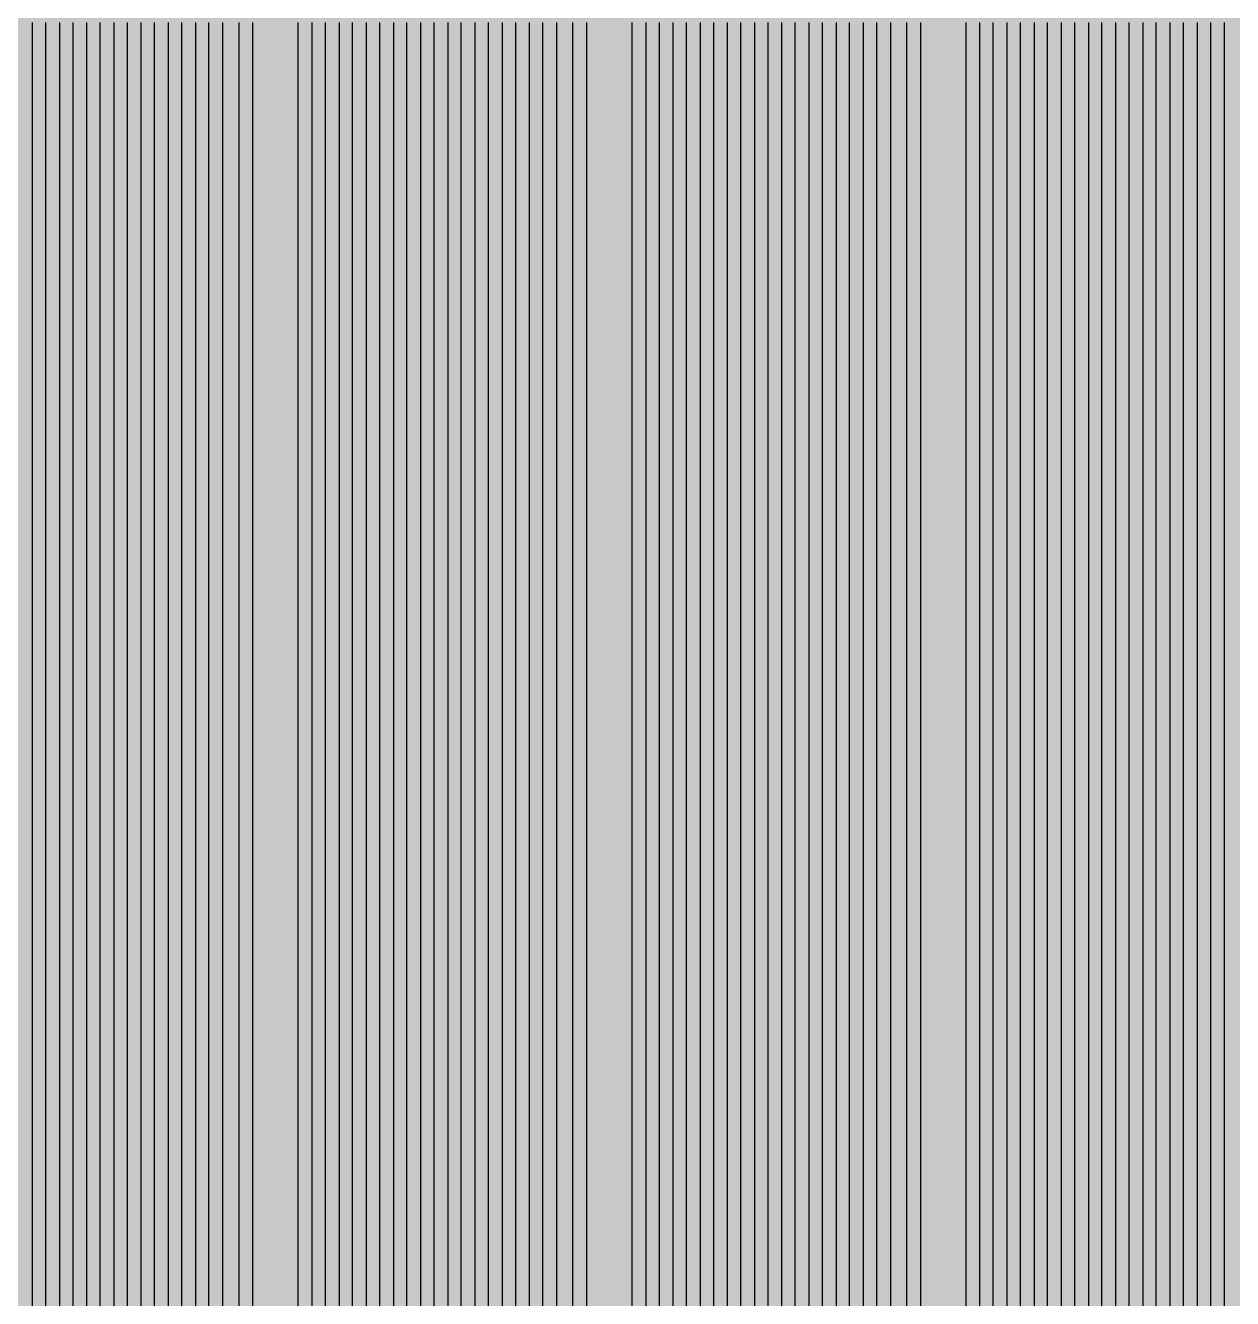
# Model space of a CAD drawing. Header units: metres. Extents: x -7240 to 10960, y -29667 to 1823.
# Drawn here: x 251.5 to 562.4, y -15561.6 to -15233.6 of the extents above; entities that cross this region are included whole.
import ezdxf

# ---------------------------------------------------------------- set-up
doc = ezdxf.new("R2010")
doc.units = ezdxf.units.M
doc.layers.add('Metal1', color=4, linetype='CONTINUOUS')
doc.layers.add('Polyimide', color=7, linetype='CONTINUOUS')

msp = doc.modelspace()

# ---------------------------------------------------------------- hatches: boundary and pattern name
at = {"layer": 'Polyimide'}
msp.add_hatch(color=7, dxfattribs=at).paths.add_polyline_path([(4088.45, -11806.89), (4098.72, -11851.21), (4115.58, -11893.47), (4138.63, -11932.7), (4167.35, -11967.99), (4201.08, -11998.53), (4239.03, -12023.62), (4280.35, -12042.68), (4349.18, -12073.73), (4413.2, -12113.76), (4471.26, -12162.04), (4522.3, -12217.69), (4565.39, -12279.7), (4599.74, -12346.94), (4624.73, -12418.19), (4639.91, -12492.16), (4645, -12567.5), (4639.91, -12642.84), (4624.73, -12716.8), (4599.74, -12788.06), (4565.39, -12855.3), (4522.3, -12917.31), (4471.26, -12972.96), (4413.2, -13021.24), (4349.18, -13061.27), (4280.35, -13092.32), (4239.03, -13111.38), (4201.08, -13136.47), (4167.35, -13167.01), (4138.63, -13202.3), (4115.58, -13241.52), (4098.72, -13283.78), (4088.45, -13328.11), (4085, -13373.48), (4085, -13567.5), (4099.45, -13861.55), (4142.64, -14152.77), (4214.18, -14438.35), (4313.36, -14715.55), (4439.24, -14981.69), (4590.59, -15234.21), (4765.97, -15470.68), (4963.68, -15688.82), (5181.82, -15886.53), (5418.29, -16061.91), (5670.81, -16213.26), (5936.95, -16339.14), (6214.15, -16438.32), (6499.73, -16509.85), (6790.95, -16553.05), (7085, -16567.5), (9960.38, -16567.5), (10038.79, -16571.35), (10116.45, -16582.87), (10192.6, -16601.95), (10266.52, -16628.4), (10337.49, -16661.96), (10404.83, -16702.32), (10467.89, -16749.09), (10526.06, -16801.81), (10578.78, -16859.98), (10625.55, -16923.04), (10665.91, -16990.38), (10699.48, -17061.35), (10725.93, -17135.27), (10745, -17211.43), (10756.52, -17289.08), (10760.38, -17367.5), (10760.38, -21957.3), (10721.61, -22012.91), (10685.97, -22070.59), (10653.58, -22130.14), (10624.53, -22191.39), (10598.92, -22254.16), (10576.82, -22318.25), (10558.3, -22383.46), (10543.41, -22449.6), (10532.21, -22516.46), (10524.72, -22583.84), (10520.97, -22651.53), (10520.97, -22719.32), (10524.72, -22787.01), (10532.21, -22854.38), (10543.41, -22921.24), (10558.3, -22987.38), (10576.82, -23052.6), (10598.92, -23116.68), (10624.53, -23179.45), (10653.58, -23240.71), (10685.97, -23300.26), (10721.61, -23357.93), (10760.38, -23413.54), (10760.38, -28667.5), (10756.52, -28745.91), (10745, -28823.57), (10725.93, -28899.73), (10699.48, -28973.65), (10665.91, -29044.62), (10625.55, -29111.96), (10578.78, -29175.01), (10526.06, -29233.19), (10467.89, -29285.91), (10404.83, -29332.68), (10337.49, -29373.04), (10266.52, -29406.6), (10192.6, -29433.05), (10116.45, -29452.13), (10038.79, -29463.65), (9960.38, -29467.5), (-6239.63, -29467.5), (-6318.04, -29463.65), (-6395.7, -29452.13), (-6471.85, -29433.05), (-6545.77, -29406.6), (-6616.74, -29373.04), (-6684.08, -29332.68), (-6747.14, -29285.91), (-6805.31, -29233.19), (-6858.03, -29175.01), (-6904.8, -29111.96), (-6945.16, -29044.62), (-6978.73, -28973.65), (-7005.18, -28899.73), (-7024.25, -28823.57), (-7035.77, -28745.91), (-7039.63, -28667.5), (-7039.63, -23426.32), (-6999.36, -23370.07), (-6962.33, -23311.63), (-6928.66, -23251.2), (-6898.45, -23188.96), (-6871.81, -23125.12), (-6848.81, -23059.88), (-6829.53, -22993.44), (-6814.04, -22926.02), (-6802.37, -22857.83), (-6794.57, -22789.09), (-6790.67, -22720.02), (-6790.67, -22650.84), (-6794.57, -22581.77), (-6802.37, -22513.03), (-6814.04, -22444.84), (-6829.53, -22377.42), (-6848.81, -22310.98), (-6871.81, -22245.74), (-6898.45, -22181.89), (-6928.66, -22119.66), (-6962.33, -22059.22), (-6999.36, -22000.79), (-7039.63, -21944.54), (-7039.63, -17367.5), (-7035.77, -17289.08), (-7024.25, -17211.43), (-7005.18, -17135.27), (-6978.73, -17061.35), (-6945.16, -16990.38), (-6904.8, -16923.04), (-6858.03, -16859.98), (-6805.31, -16801.81), (-6747.14, -16749.09), (-6684.08, -16702.32), (-6616.74, -16661.96), (-6545.77, -16628.4), (-6471.85, -16601.95), (-6395.7, -16582.87), (-6318.04, -16571.35), (-6239.63, -16567.5), (-3334, -16567.5), (-3039.95, -16553.05), (-2748.73, -16509.85), (-2463.15, -16438.32), (-2185.95, -16339.14), (-1919.81, -16213.26), (-1667.29, -16061.91), (-1430.82, -15886.53), (-1212.68, -15688.82), (-1014.97, -15470.68), (-839.59, -15234.21), (-688.24, -14981.69), (-562.36, -14715.55), (-463.18, -14438.35), (-391.64, -14152.77), (-348.45, -13861.55), (-334, -13567.5), (-334, -13373.48), (-337.45, -13328.11), (-347.72, -13283.78), (-364.58, -13241.52), (-387.63, -13202.3), (-416.35, -13167.01), (-450.08, -13136.47), (-488.03, -13111.38), (-529.35, -13092.32), (-529.35, -13092.32), (-598.18, -13061.27), (-662.2, -13021.24), (-720.26, -12972.96), (-771.3, -12917.31), (-814.39, -12855.3), (-848.74, -12788.06), (-873.73, -12716.8), (-888.91, -12642.84), (-894, -12567.5), (-888.91, -12492.16), (-873.73, -12418.19), (-848.74, -12346.94), (-814.39, -12279.7), (-771.3, -12217.69), (-720.26, -12162.04), (-662.2, -12113.76), (-598.18, -12073.73), (-529.35, -12042.68), (-488.03, -12023.62), (-450.08, -11998.53), (-416.35, -11967.99), (-387.63, -11932.7), (-364.58, -11893.47), (-347.72, -11851.21), (-337.45, -11806.89), (-334, -11761.52), (-334, -11074.31), (-337.45, -11028.94), (-347.72, -10984.62), (-364.58, -10942.36), (-387.63, -10903.13), (-416.35, -10867.84), (-450.08, -10837.3), (-488.03, -10812.21), (-529.35, -10793.16), (-529.35, -10793.16), (-598.18, -10762.1), (-662.2, -10722.07), (-720.26, -10673.8), (-771.3, -10618.15), (-814.39, -10556.13), (-848.74, -10488.89), (-873.73, -10417.64), (-888.91, -10343.67), (-894, -10268.33), (-888.91, -10192.99), (-873.73, -10119.03), (-848.74, -10047.77), (-814.39, -9980.53), (-771.3, -9918.52), (-720.26, -9862.87), (-662.2, -9814.59), (-598.18, -9774.56), (-529.35, -9743.51), (-488.03, -9724.45), (-450.08, -9699.36), (-416.35, -9668.82), (-387.63, -9633.53), (-364.58, -9594.31), (-347.72, -9552.05), (-337.45, -9507.72), (-334, -9462.35), (-334, -8775.14), (-337.45, -8729.78), (-347.72, -8685.45), (-364.58, -8643.19), (-387.63, -8603.96), (-416.35, -8568.68), (-450.08, -8538.14), (-488.03, -8513.05), (-529.35, -8493.99), (-529.35, -8493.99), (-598.18, -8462.94), (-662.2, -8422.91), (-720.26, -8374.63), (-771.3, -8318.98), (-814.39, -8256.97), (-848.74, -8189.73), (-873.73, -8118.47), (-888.91, -8044.5), (-894, -7969.17), (-888.91, -7893.83), (-873.73, -7819.86), (-848.74, -7748.61), (-814.39, -7681.36), (-771.3, -7619.35), (-720.26, -7563.7), (-662.2, -7515.42), (-598.18, -7475.4), (-529.35, -7444.34), (-529.35, -7444.34), (-488.03, -7425.28), (-450.08, -7400.2), (-416.35, -7369.66), (-387.63, -7334.37), (-364.58, -7295.14), (-347.72, -7252.88), (-337.45, -7208.56), (-334, -7163.19), (-334, -6475.98), (-337.45, -6430.61), (-347.72, -6386.29), (-364.58, -6344.02), (-387.63, -6304.8), (-416.35, -6269.51), (-450.08, -6238.97), (-488.03, -6213.88), (-529.35, -6194.82), (-529.35, -6194.82), (-598.18, -6163.77), (-662.2, -6123.74), (-720.26, -6075.46), (-771.3, -6019.81), (-814.39, -5957.8), (-848.74, -5890.56), (-873.73, -5819.31), (-888.91, -5745.34), (-894, -5670), (-888.91, -5594.66), (-873.73, -5520.69), (-848.74, -5449.44), (-814.39, -5382.2), (-771.3, -5320.19), (-720.26, -5264.54), (-662.2, -5216.26), (-598.18, -5176.23), (-529.35, -5145.18), (-529.35, -5145.18), (-488.03, -5126.12), (-450.08, -5101.03), (-416.35, -5070.49), (-387.63, -5035.2), (-364.58, -4995.98), (-347.72, -4953.71), (-337.45, -4909.39), (-334, -4864.02), (-334, 380), (-334, 1522.5), (-289, 1522.5), (-288.78, 1515.63), (-288.1, 1508.79), (-286.98, 1502.02), (-285.42, 1495.32), (-283.43, 1488.75), (-281.01, 1482.32), (-278.17, 1476.06), (-274.93, 1470), (-271.3, 1464.17), (-267.3, 1458.58), (-262.94, 1453.27), (-258.25, 1448.25), (-253.23, 1443.56), (-247.92, 1439.2), (-242.33, 1435.2), (-236.5, 1431.57), (-230.44, 1428.33), (-224.18, 1425.49), (-217.75, 1423.07), (-211.18, 1421.08), (-204.48, 1419.52), (-197.71, 1418.4), (-190.87, 1417.72), (-184, 1417.5), (-177.13, 1417.72), (-170.29, 1418.4), (-163.52, 1419.52), (-156.82, 1421.08), (-150.25, 1423.07), (-143.82, 1425.49), (-137.56, 1428.33), (-131.5, 1431.57), (-125.67, 1435.2), (-120.08, 1439.2), (-114.77, 1443.56), (-109.75, 1448.25), (-105.06, 1453.27), (-100.7, 1458.58), (-96.7, 1464.17), (-93.07, 1470), (-89.83, 1476.06), (-86.99, 1482.32), (-84.57, 1488.75), (-82.58, 1495.32), (-81.02, 1502.02), (-79.9, 1508.79), (-79.22, 1515.63), (-79, 1522.5), (1786, 1522.5), (3835, 1522.5), (3835.21, 1529.04), (3835.86, 1535.55), (3836.92, 1542.01), (3838.41, 1548.38), (3840.31, 1554.64), (3842.61, 1560.77), (3845.31, 1566.73), (3848.4, 1572.5), (3851.85, 1578.06), (3855.66, 1583.38), (3859.82, 1588.43), (3864.29, 1593.21), (3869.07, 1597.68), (3874.12, 1601.84), (3879.44, 1605.65), (3885, 1609.1), (3890.77, 1612.19), (3896.73, 1614.89), (3902.86, 1617.19), (3909.12, 1619.09), (3915.49, 1620.58), (3921.95, 1621.64), (3928.46, 1622.29), (3935, 1622.5), (3941.54, 1622.29), (3948.05, 1621.64), (3954.51, 1620.58), (3960.88, 1619.09), (3967.14, 1617.19), (3973.27, 1614.89), (3979.23, 1612.19), (3985, 1609.1), (3990.56, 1605.65), (3995.88, 1601.84), (4000.93, 1597.68), (4005.71, 1593.21), (4010.18, 1588.43), (4014.34, 1583.38), (4018.15, 1578.06), (4021.6, 1572.5), (4024.69, 1566.73), (4027.39, 1560.77), (4029.69, 1554.64), (4031.59, 1548.38), (4033.08, 1542.01), (4034.14, 1535.55), (4034.79, 1529.04), (4035, 1522.5), (4085, 1522.5), (4085, 380), (4085, 330), (4085, -4864.02), (4088.45, -4909.39), (4098.72, -4953.71), (4115.58, -4995.98), (4138.63, -5035.2), (4167.35, -5070.49), (4201.08, -5101.03), (4239.03, -5126.12), (4280.35, -5145.18), (4280.35, -5145.18), (4349.18, -5176.23), (4413.2, -5216.26), (4471.26, -5264.54), (4522.3, -5320.19), (4565.39, -5382.2), (4599.74, -5449.44), (4624.73, -5520.69), (4639.91, -5594.66), (4645, -5670), (4639.91, -5745.34), (4624.73, -5819.31), (4599.74, -5890.56), (4565.39, -5957.8), (4522.3, -6019.81), (4471.26, -6075.46), (4413.2, -6123.74), (4349.18, -6163.77), (4280.35, -6194.82), (4239.03, -6213.88), (4201.08, -6238.97), (4167.35, -6269.51), (4138.63, -6304.8), (4115.58, -6344.02), (4098.72, -6386.29), (4088.45, -6430.61), (4085, -6475.98), (4085, -11761.52), (4088.45, -11806.89)])

# ---------------------------------------------------------------- linework, layer by layer
at = {"layer": 'Metal1'}
for points in [[(253.25, -15232.85), (253.25, -15255.7), (253.25, -15278.56), (253.25, -15301.42), (253.25, -15324.27), (253.25, -15347.13), (253.25, -15369.99), (253.25, -15392.84), (253.25, -15415.7), (253.25, -15438.56), (253.25, -15461.41), (253.25, -15484.27), (253.25, -15507.13), (253.25, -15529.98), (253.25, -15552.84), (253.25, -15575.7)], [(256.75, -15575.7), (256.75, -15552.84), (256.75, -15529.98), (256.75, -15507.13), (256.75, -15484.27), (256.75, -15461.41), (256.75, -15438.56), (256.75, -15415.7), (256.75, -15392.84), (256.75, -15369.99), (256.75, -15347.13), (256.75, -15324.27), (256.75, -15301.42), (256.75, -15278.56), (256.75, -15255.7), (256.75, -15232.85)], [(260.25, -15232.85), (260.25, -15255.7), (260.25, -15278.56), (260.25, -15301.42), (260.25, -15324.27), (260.25, -15347.13), (260.25, -15369.99), (260.25, -15392.84), (260.25, -15415.7), (260.25, -15438.56), (260.25, -15461.41), (260.25, -15484.27), (260.25, -15507.13), (260.25, -15529.98), (260.25, -15552.84), (260.25, -15575.7)], [(263.75, -15575.7), (263.75, -15552.84), (263.75, -15529.98), (263.75, -15507.13), (263.75, -15484.27), (263.75, -15461.41), (263.75, -15438.56), (263.75, -15415.7), (263.75, -15392.84), (263.75, -15369.99), (263.75, -15347.13), (263.75, -15324.27), (263.75, -15301.42), (263.75, -15278.56), (263.75, -15255.7), (263.75, -15232.85)], [(267.25, -15232.85), (267.25, -15255.7), (267.25, -15278.56), (267.25, -15301.42), (267.25, -15324.27), (267.25, -15347.13), (267.25, -15369.99), (267.25, -15392.84), (267.25, -15415.7), (267.25, -15438.56), (267.25, -15461.41), (267.25, -15484.27), (267.25, -15507.13), (267.25, -15529.98), (267.25, -15552.84), (267.25, -15575.7)], [(270.75, -15575.7), (270.75, -15552.84), (270.75, -15529.98), (270.75, -15507.13), (270.75, -15484.27), (270.75, -15461.41), (270.75, -15438.56), (270.75, -15415.7), (270.75, -15392.84), (270.75, -15369.99), (270.75, -15347.13), (270.75, -15324.27), (270.75, -15301.42), (270.75, -15278.56), (270.75, -15255.7), (270.75, -15232.85)], [(274.25, -15232.85), (274.25, -15255.7), (274.25, -15278.56), (274.25, -15301.42), (274.25, -15324.27), (274.25, -15347.13), (274.25, -15369.99), (274.25, -15392.84), (274.25, -15415.7), (274.25, -15438.56), (274.25, -15461.41), (274.25, -15484.27), (274.25, -15507.13), (274.25, -15529.98), (274.25, -15552.84), (274.25, -15575.7)], [(277.75, -15575.7), (277.75, -15552.84), (277.75, -15529.98), (277.75, -15507.13), (277.75, -15484.27), (277.75, -15461.41), (277.75, -15438.56), (277.75, -15415.7), (277.75, -15392.84), (277.75, -15369.99), (277.75, -15347.13), (277.75, -15324.27), (277.75, -15301.42), (277.75, -15278.56), (277.75, -15255.7), (277.75, -15232.85)], [(281.25, -15232.85), (281.25, -15255.7), (281.25, -15278.56), (281.25, -15301.42), (281.25, -15324.27), (281.25, -15347.13), (281.25, -15369.99), (281.25, -15392.84), (281.25, -15415.7), (281.25, -15438.56), (281.25, -15461.41), (281.25, -15484.27), (281.25, -15507.13), (281.25, -15529.98), (281.25, -15552.84), (281.25, -15575.7)], [(284.75, -15575.7), (284.75, -15552.84), (284.75, -15529.98), (284.75, -15507.13), (284.75, -15484.27), (284.75, -15461.41), (284.75, -15438.56), (284.75, -15415.7), (284.75, -15392.84), (284.75, -15369.99), (284.75, -15347.13), (284.75, -15324.27), (284.75, -15301.42), (284.75, -15278.56), (284.75, -15255.7), (284.75, -15232.85)], [(288.25, -15232.85), (288.25, -15255.7), (288.25, -15278.56), (288.25, -15301.42), (288.25, -15324.27), (288.25, -15347.13), (288.25, -15369.99), (288.25, -15392.84), (288.25, -15415.7), (288.25, -15438.56), (288.25, -15461.41), (288.25, -15484.27), (288.25, -15507.13), (288.25, -15529.98), (288.25, -15552.84), (288.25, -15575.7)], [(291.75, -15575.7), (291.75, -15552.84), (291.75, -15529.98), (291.75, -15507.13), (291.75, -15484.27), (291.75, -15461.41), (291.75, -15438.56), (291.75, -15415.7), (291.75, -15392.84), (291.75, -15369.99), (291.75, -15347.13), (291.75, -15324.27), (291.75, -15301.42), (291.75, -15278.56), (291.75, -15255.7), (291.75, -15232.85)], [(295.25, -15232.85), (295.25, -15255.7), (295.25, -15278.56), (295.25, -15301.42), (295.25, -15324.27), (295.25, -15347.13), (295.25, -15369.99), (295.25, -15392.84), (295.25, -15415.7), (295.25, -15438.56), (295.25, -15461.41), (295.25, -15484.27), (295.25, -15507.13), (295.25, -15529.98), (295.25, -15552.84), (295.25, -15575.7)], [(298.75, -15575.7), (298.75, -15552.84), (298.75, -15529.98), (298.75, -15507.13), (298.75, -15484.27), (298.75, -15461.41), (298.75, -15438.56), (298.75, -15415.7), (298.75, -15392.84), (298.75, -15369.99), (298.75, -15347.13), (298.75, -15324.27), (298.75, -15301.42), (298.75, -15278.56), (298.75, -15255.7), (298.75, -15232.85)], [(302.25, -15232.85), (302.25, -15255.7), (302.25, -15278.56), (302.25, -15301.42), (302.25, -15324.27), (302.25, -15347.13), (302.25, -15369.99), (302.25, -15392.84), (302.25, -15415.7), (302.25, -15438.56), (302.25, -15461.41), (302.25, -15484.27), (302.25, -15507.13), (302.25, -15529.98), (302.25, -15552.84), (302.25, -15575.7)], [(306.5, -15575.7), (306.5, -15552.84), (306.5, -15529.98), (306.5, -15507.13), (306.5, -15484.27), (306.5, -15461.41), (306.5, -15438.56), (306.5, -15415.7), (306.5, -15392.84), (306.5, -15369.99), (306.5, -15347.13), (306.5, -15324.27), (306.5, -15301.42), (306.5, -15278.56), (306.5, -15255.7), (306.5, -15232.85)], [(310, -15232.85), (310, -15255.7), (310, -15278.56), (310, -15301.42), (310, -15324.27), (310, -15347.13), (310, -15369.99), (310, -15392.84), (310, -15415.7), (310, -15438.56), (310, -15461.41), (310, -15484.27), (310, -15507.13), (310, -15529.98), (310, -15552.84), (310, -15575.7)], [(321.75, -15575.7), (321.75, -15552.84), (321.75, -15529.98), (321.75, -15507.13), (321.75, -15484.27), (321.75, -15461.41), (321.75, -15438.56), (321.75, -15415.7), (321.75, -15392.84), (321.75, -15369.99), (321.75, -15347.13), (321.75, -15324.27), (321.75, -15301.42), (321.75, -15278.56), (321.75, -15255.7), (321.75, -15232.85)], [(325.25, -15232.85), (325.25, -15255.7), (325.25, -15278.56), (325.25, -15301.42), (325.25, -15324.27), (325.25, -15347.13), (325.25, -15369.99), (325.25, -15392.84), (325.25, -15415.7), (325.25, -15438.56), (325.25, -15461.41), (325.25, -15484.27), (325.25, -15507.13), (325.25, -15529.98), (325.25, -15552.84), (325.25, -15575.7)], [(328.75, -15575.7), (328.75, -15552.84), (328.75, -15529.98), (328.75, -15507.13), (328.75, -15484.27), (328.75, -15461.41), (328.75, -15438.56), (328.75, -15415.7), (328.75, -15392.84), (328.75, -15369.99), (328.75, -15347.13), (328.75, -15324.27), (328.75, -15301.42), (328.75, -15278.56), (328.75, -15255.7), (328.75, -15232.85)], [(332.25, -15232.85), (332.25, -15255.7), (332.25, -15278.56), (332.25, -15301.42), (332.25, -15324.27), (332.25, -15347.13), (332.25, -15369.99), (332.25, -15392.84), (332.25, -15415.7), (332.25, -15438.56), (332.25, -15461.41), (332.25, -15484.27), (332.25, -15507.13), (332.25, -15529.98), (332.25, -15552.84), (332.25, -15575.7)], [(335.75, -15575.7), (335.75, -15552.84), (335.75, -15529.98), (335.75, -15507.13), (335.75, -15484.27), (335.75, -15461.41), (335.75, -15438.56), (335.75, -15415.7), (335.75, -15392.84), (335.75, -15369.99), (335.75, -15347.13), (335.75, -15324.27), (335.75, -15301.42), (335.75, -15278.56), (335.75, -15255.7), (335.75, -15232.85)], [(339.25, -15232.85), (339.25, -15255.7), (339.25, -15278.56), (339.25, -15301.42), (339.25, -15324.27), (339.25, -15347.13), (339.25, -15369.99), (339.25, -15392.84), (339.25, -15415.7), (339.25, -15438.56), (339.25, -15461.41), (339.25, -15484.27), (339.25, -15507.13), (339.25, -15529.98), (339.25, -15552.84), (339.25, -15575.7)], [(342.75, -15575.7), (342.75, -15552.84), (342.75, -15529.98), (342.75, -15507.13), (342.75, -15484.27), (342.75, -15461.41), (342.75, -15438.56), (342.75, -15415.7), (342.75, -15392.84), (342.75, -15369.99), (342.75, -15347.13), (342.75, -15324.27), (342.75, -15301.42), (342.75, -15278.56), (342.75, -15255.7), (342.75, -15232.85)], [(346.25, -15232.85), (346.25, -15255.7), (346.25, -15278.56), (346.25, -15301.42), (346.25, -15324.27), (346.25, -15347.13), (346.25, -15369.99), (346.25, -15392.84), (346.25, -15415.7), (346.25, -15438.56), (346.25, -15461.41), (346.25, -15484.27), (346.25, -15507.13), (346.25, -15529.98), (346.25, -15552.84), (346.25, -15575.7)], [(349.75, -15575.7), (349.75, -15552.84), (349.75, -15529.98), (349.75, -15507.13), (349.75, -15484.27), (349.75, -15461.41), (349.75, -15438.56), (349.75, -15415.7), (349.75, -15392.84), (349.75, -15369.99), (349.75, -15347.13), (349.75, -15324.27), (349.75, -15301.42), (349.75, -15278.56), (349.75, -15255.7), (349.75, -15232.85)], [(353.25, -15232.85), (353.25, -15255.7), (353.25, -15278.56), (353.25, -15301.42), (353.25, -15324.27), (353.25, -15347.13), (353.25, -15369.99), (353.25, -15392.84), (353.25, -15415.7), (353.25, -15438.56), (353.25, -15461.41), (353.25, -15484.27), (353.25, -15507.13), (353.25, -15529.98), (353.25, -15552.84), (353.25, -15575.7)], [(356.75, -15575.7), (356.75, -15552.84), (356.75, -15529.98), (356.75, -15507.13), (356.75, -15484.27), (356.75, -15461.41), (356.75, -15438.56), (356.75, -15415.7), (356.75, -15392.84), (356.75, -15369.99), (356.75, -15347.13), (356.75, -15324.27), (356.75, -15301.42), (356.75, -15278.56), (356.75, -15255.7), (356.75, -15232.85)], [(360.25, -15232.85), (360.25, -15255.7), (360.25, -15278.56), (360.25, -15301.42), (360.25, -15324.27), (360.25, -15347.13), (360.25, -15369.99), (360.25, -15392.84), (360.25, -15415.7), (360.25, -15438.56), (360.25, -15461.41), (360.25, -15484.27), (360.25, -15507.13), (360.25, -15529.98), (360.25, -15552.84), (360.25, -15575.7)], [(363.75, -15575.7), (363.75, -15552.84), (363.75, -15529.98), (363.75, -15507.13), (363.75, -15484.27), (363.75, -15461.41), (363.75, -15438.56), (363.75, -15415.7), (363.75, -15392.84), (363.75, -15369.99), (363.75, -15347.13), (363.75, -15324.27), (363.75, -15301.42), (363.75, -15278.56), (363.75, -15255.7), (363.75, -15232.85)], [(367.25, -15232.85), (367.25, -15255.7), (367.25, -15278.56), (367.25, -15301.42), (367.25, -15324.27), (367.25, -15347.13), (367.25, -15369.99), (367.25, -15392.84), (367.25, -15415.7), (367.25, -15438.56), (367.25, -15461.41), (367.25, -15484.27), (367.25, -15507.13), (367.25, -15529.98), (367.25, -15552.84), (367.25, -15575.7)], [(370.75, -15575.7), (370.75, -15552.84), (370.75, -15529.98), (370.75, -15507.13), (370.75, -15484.27), (370.75, -15461.41), (370.75, -15438.56), (370.75, -15415.7), (370.75, -15392.84), (370.75, -15369.99), (370.75, -15347.13), (370.75, -15324.27), (370.75, -15301.42), (370.75, -15278.56), (370.75, -15255.7), (370.75, -15232.85)], [(374.25, -15232.85), (374.25, -15255.7), (374.25, -15278.56), (374.25, -15301.42), (374.25, -15324.27), (374.25, -15347.13), (374.25, -15369.99), (374.25, -15392.84), (374.25, -15415.7), (374.25, -15438.56), (374.25, -15461.41), (374.25, -15484.27), (374.25, -15507.13), (374.25, -15529.98), (374.25, -15552.84), (374.25, -15575.7)], [(377.75, -15575.7), (377.75, -15552.84), (377.75, -15529.98), (377.75, -15507.13), (377.75, -15484.27), (377.75, -15461.41), (377.75, -15438.56), (377.75, -15415.7), (377.75, -15392.84), (377.75, -15369.99), (377.75, -15347.13), (377.75, -15324.27), (377.75, -15301.42), (377.75, -15278.56), (377.75, -15255.7), (377.75, -15232.85)], [(381.25, -15232.85), (381.25, -15255.7), (381.25, -15278.56), (381.25, -15301.42), (381.25, -15324.27), (381.25, -15347.13), (381.25, -15369.99), (381.25, -15392.84), (381.25, -15415.7), (381.25, -15438.56), (381.25, -15461.41), (381.25, -15484.27), (381.25, -15507.13), (381.25, -15529.98), (381.25, -15552.84), (381.25, -15575.7)], [(384.75, -15575.7), (384.75, -15552.84), (384.75, -15529.98), (384.75, -15507.13), (384.75, -15484.27), (384.75, -15461.41), (384.75, -15438.56), (384.75, -15415.7), (384.75, -15392.84), (384.75, -15369.99), (384.75, -15347.13), (384.75, -15324.27), (384.75, -15301.42), (384.75, -15278.56), (384.75, -15255.7), (384.75, -15232.85)], [(388.25, -15232.85), (388.25, -15255.7), (388.25, -15278.56), (388.25, -15301.42), (388.25, -15324.27), (388.25, -15347.13), (388.25, -15369.99), (388.25, -15392.84), (388.25, -15415.7), (388.25, -15438.56), (388.25, -15461.41), (388.25, -15484.27), (388.25, -15507.13), (388.25, -15529.98), (388.25, -15552.84), (388.25, -15575.7)], [(392.5, -15575.7), (392.5, -15552.84), (392.5, -15529.98), (392.5, -15507.13), (392.5, -15484.27), (392.5, -15461.41), (392.5, -15438.56), (392.5, -15415.7), (392.5, -15392.84), (392.5, -15369.99), (392.5, -15347.13), (392.5, -15324.27), (392.5, -15301.42), (392.5, -15278.56), (392.5, -15255.7), (392.5, -15232.85)], [(396, -15232.85), (396, -15255.7), (396, -15278.56), (396, -15301.42), (396, -15324.27), (396, -15347.13), (396, -15369.99), (396, -15392.84), (396, -15415.7), (396, -15438.56), (396, -15461.41), (396, -15484.27), (396, -15507.13), (396, -15529.98), (396, -15552.84), (396, -15575.7)], [(407.75, -15575.7), (407.75, -15552.84), (407.75, -15529.98), (407.75, -15507.13), (407.75, -15484.27), (407.75, -15461.41), (407.75, -15438.56), (407.75, -15415.7), (407.75, -15392.84), (407.75, -15369.99), (407.75, -15347.13), (407.75, -15324.27), (407.75, -15301.42), (407.75, -15278.56), (407.75, -15255.7), (407.75, -15232.85)], [(411.25, -15232.85), (411.25, -15255.7), (411.25, -15278.56), (411.25, -15301.42), (411.25, -15324.27), (411.25, -15347.13), (411.25, -15369.99), (411.25, -15392.84), (411.25, -15415.7), (411.25, -15438.56), (411.25, -15461.41), (411.25, -15484.27), (411.25, -15507.13), (411.25, -15529.98), (411.25, -15552.84), (411.25, -15575.7)], [(414.75, -15575.7), (414.75, -15552.84), (414.75, -15529.98), (414.75, -15507.13), (414.75, -15484.27), (414.75, -15461.41), (414.75, -15438.56), (414.75, -15415.7), (414.75, -15392.84), (414.75, -15369.99), (414.75, -15347.13), (414.75, -15324.27), (414.75, -15301.42), (414.75, -15278.56), (414.75, -15255.7), (414.75, -15232.85)], [(418.25, -15232.85), (418.25, -15255.7), (418.25, -15278.56), (418.25, -15301.42), (418.25, -15324.27), (418.25, -15347.13), (418.25, -15369.99), (418.25, -15392.84), (418.25, -15415.7), (418.25, -15438.56), (418.25, -15461.41), (418.25, -15484.27), (418.25, -15507.13), (418.25, -15529.98), (418.25, -15552.84), (418.25, -15575.7)], [(421.75, -15575.7), (421.75, -15552.84), (421.75, -15529.98), (421.75, -15507.13), (421.75, -15484.27), (421.75, -15461.41), (421.75, -15438.56), (421.75, -15415.7), (421.75, -15392.84), (421.75, -15369.99), (421.75, -15347.13), (421.75, -15324.27), (421.75, -15301.42), (421.75, -15278.56), (421.75, -15255.7), (421.75, -15232.85)], [(425.25, -15232.85), (425.25, -15255.7), (425.25, -15278.56), (425.25, -15301.42), (425.25, -15324.27), (425.25, -15347.13), (425.25, -15369.99), (425.25, -15392.84), (425.25, -15415.7), (425.25, -15438.56), (425.25, -15461.41), (425.25, -15484.27), (425.25, -15507.13), (425.25, -15529.98), (425.25, -15552.84), (425.25, -15575.7)], [(428.75, -15575.7), (428.75, -15552.84), (428.75, -15529.98), (428.75, -15507.13), (428.75, -15484.27), (428.75, -15461.41), (428.75, -15438.56), (428.75, -15415.7), (428.75, -15392.84), (428.75, -15369.99), (428.75, -15347.13), (428.75, -15324.27), (428.75, -15301.42), (428.75, -15278.56), (428.75, -15255.7), (428.75, -15232.85)], [(432.25, -15232.85), (432.25, -15255.7), (432.25, -15278.56), (432.25, -15301.42), (432.25, -15324.27), (432.25, -15347.13), (432.25, -15369.99), (432.25, -15392.84), (432.25, -15415.7), (432.25, -15438.56), (432.25, -15461.41), (432.25, -15484.27), (432.25, -15507.13), (432.25, -15529.98), (432.25, -15552.84), (432.25, -15575.7)], [(435.75, -15575.7), (435.75, -15552.84), (435.75, -15529.98), (435.75, -15507.13), (435.75, -15484.27), (435.75, -15461.41), (435.75, -15438.56), (435.75, -15415.7), (435.75, -15392.84), (435.75, -15369.99), (435.75, -15347.13), (435.75, -15324.27), (435.75, -15301.42), (435.75, -15278.56), (435.75, -15255.7), (435.75, -15232.85)], [(439.25, -15232.85), (439.25, -15255.7), (439.25, -15278.56), (439.25, -15301.42), (439.25, -15324.27), (439.25, -15347.13), (439.25, -15369.99), (439.25, -15392.84), (439.25, -15415.7), (439.25, -15438.56), (439.25, -15461.41), (439.25, -15484.27), (439.25, -15507.13), (439.25, -15529.98), (439.25, -15552.84), (439.25, -15575.7)], [(442.75, -15575.7), (442.75, -15552.84), (442.75, -15529.98), (442.75, -15507.13), (442.75, -15484.27), (442.75, -15461.41), (442.75, -15438.56), (442.75, -15415.7), (442.75, -15392.84), (442.75, -15369.99), (442.75, -15347.13), (442.75, -15324.27), (442.75, -15301.42), (442.75, -15278.56), (442.75, -15255.7), (442.75, -15232.85)], [(446.25, -15232.85), (446.25, -15255.7), (446.25, -15278.56), (446.25, -15301.42), (446.25, -15324.27), (446.25, -15347.13), (446.25, -15369.99), (446.25, -15392.84), (446.25, -15415.7), (446.25, -15438.56), (446.25, -15461.41), (446.25, -15484.27), (446.25, -15507.13), (446.25, -15529.98), (446.25, -15552.84), (446.25, -15575.7)], [(449.75, -15575.7), (449.75, -15552.84), (449.75, -15529.98), (449.75, -15507.13), (449.75, -15484.27), (449.75, -15461.41), (449.75, -15438.56), (449.75, -15415.7), (449.75, -15392.84), (449.75, -15369.99), (449.75, -15347.13), (449.75, -15324.27), (449.75, -15301.42), (449.75, -15278.56), (449.75, -15255.7), (449.75, -15232.85)], [(453.25, -15232.85), (453.25, -15255.7), (453.25, -15278.56), (453.25, -15301.42), (453.25, -15324.27), (453.25, -15347.13), (453.25, -15369.99), (453.25, -15392.84), (453.25, -15415.7), (453.25, -15438.56), (453.25, -15461.41), (453.25, -15484.27), (453.25, -15507.13), (453.25, -15529.98), (453.25, -15552.84), (453.25, -15575.7)], [(456.75, -15575.7), (456.75, -15552.84), (456.75, -15529.98), (456.75, -15507.13), (456.75, -15484.27), (456.75, -15461.41), (456.75, -15438.56), (456.75, -15415.7), (456.75, -15392.84), (456.75, -15369.99), (456.75, -15347.13), (456.75, -15324.27), (456.75, -15301.42), (456.75, -15278.56), (456.75, -15255.7), (456.75, -15232.85)], [(460.25, -15232.85), (460.25, -15255.7), (460.25, -15278.56), (460.25, -15301.42), (460.25, -15324.27), (460.25, -15347.13), (460.25, -15369.99), (460.25, -15392.84), (460.25, -15415.7), (460.25, -15438.56), (460.25, -15461.41), (460.25, -15484.27), (460.25, -15507.13), (460.25, -15529.98), (460.25, -15552.84), (460.25, -15575.7)], [(463.75, -15575.7), (463.75, -15552.84), (463.75, -15529.98), (463.75, -15507.13), (463.75, -15484.27), (463.75, -15461.41), (463.75, -15438.56), (463.75, -15415.7), (463.75, -15392.84), (463.75, -15369.99), (463.75, -15347.13), (463.75, -15324.27), (463.75, -15301.42), (463.75, -15278.56), (463.75, -15255.7), (463.75, -15232.85)], [(467.25, -15232.85), (467.25, -15255.7), (467.25, -15278.56), (467.25, -15301.42), (467.25, -15324.27), (467.25, -15347.13), (467.25, -15369.99), (467.25, -15392.84), (467.25, -15415.7), (467.25, -15438.56), (467.25, -15461.41), (467.25, -15484.27), (467.25, -15507.13), (467.25, -15529.98), (467.25, -15552.84), (467.25, -15575.7)], [(470.75, -15575.7), (470.75, -15552.84), (470.75, -15529.98), (470.75, -15507.13), (470.75, -15484.27), (470.75, -15461.41), (470.75, -15438.56), (470.75, -15415.7), (470.75, -15392.84), (470.75, -15369.99), (470.75, -15347.13), (470.75, -15324.27), (470.75, -15301.42), (470.75, -15278.56), (470.75, -15255.7), (470.75, -15232.85)], [(474.25, -15232.85), (474.25, -15255.7), (474.25, -15278.56), (474.25, -15301.42), (474.25, -15324.27), (474.25, -15347.13), (474.25, -15369.99), (474.25, -15392.84), (474.25, -15415.7), (474.25, -15438.56), (474.25, -15461.41), (474.25, -15484.27), (474.25, -15507.13), (474.25, -15529.98), (474.25, -15552.84), (474.25, -15575.7)], [(478.5, -15575.7), (478.5, -15552.84), (478.5, -15529.98), (478.5, -15507.13), (478.5, -15484.27), (478.5, -15461.41), (478.5, -15438.56), (478.5, -15415.7), (478.5, -15392.84), (478.5, -15369.99), (478.5, -15347.13), (478.5, -15324.27), (478.5, -15301.42), (478.5, -15278.56), (478.5, -15255.7), (478.5, -15232.85)], [(482, -15232.85), (482, -15255.7), (482, -15278.56), (482, -15301.42), (482, -15324.27), (482, -15347.13), (482, -15369.99), (482, -15392.84), (482, -15415.7), (482, -15438.56), (482, -15461.41), (482, -15484.27), (482, -15507.13), (482, -15529.98), (482, -15552.84), (482, -15575.7)], [(493.75, -15575.7), (493.75, -15552.84), (493.75, -15529.98), (493.75, -15507.13), (493.75, -15484.27), (493.75, -15461.41), (493.75, -15438.56), (493.75, -15415.7), (493.75, -15392.84), (493.75, -15369.99), (493.75, -15347.13), (493.75, -15324.27), (493.75, -15301.42), (493.75, -15278.56), (493.75, -15255.7), (493.75, -15232.85)], [(497.25, -15232.85), (497.25, -15255.7), (497.25, -15278.56), (497.25, -15301.42), (497.25, -15324.27), (497.25, -15347.13), (497.25, -15369.99), (497.25, -15392.84), (497.25, -15415.7), (497.25, -15438.56), (497.25, -15461.41), (497.25, -15484.27), (497.25, -15507.13), (497.25, -15529.98), (497.25, -15552.84), (497.25, -15575.7)], [(500.75, -15575.7), (500.75, -15552.84), (500.75, -15529.98), (500.75, -15507.13), (500.75, -15484.27), (500.75, -15461.41), (500.75, -15438.56), (500.75, -15415.7), (500.75, -15392.84), (500.75, -15369.99), (500.75, -15347.13), (500.75, -15324.27), (500.75, -15301.42), (500.75, -15278.56), (500.75, -15255.7), (500.75, -15232.85)], [(504.25, -15232.85), (504.25, -15255.7), (504.25, -15278.56), (504.25, -15301.42), (504.25, -15324.27), (504.25, -15347.13), (504.25, -15369.99), (504.25, -15392.84), (504.25, -15415.7), (504.25, -15438.56), (504.25, -15461.41), (504.25, -15484.27), (504.25, -15507.13), (504.25, -15529.98), (504.25, -15552.84), (504.25, -15575.7)], [(507.75, -15575.7), (507.75, -15552.84), (507.75, -15529.98), (507.75, -15507.13), (507.75, -15484.27), (507.75, -15461.41), (507.75, -15438.56), (507.75, -15415.7), (507.75, -15392.84), (507.75, -15369.99), (507.75, -15347.13), (507.75, -15324.27), (507.75, -15301.42), (507.75, -15278.56), (507.75, -15255.7), (507.75, -15232.85)], [(511.25, -15232.85), (511.25, -15255.7), (511.25, -15278.56), (511.25, -15301.42), (511.25, -15324.27), (511.25, -15347.13), (511.25, -15369.99), (511.25, -15392.84), (511.25, -15415.7), (511.25, -15438.56), (511.25, -15461.41), (511.25, -15484.27), (511.25, -15507.13), (511.25, -15529.98), (511.25, -15552.84), (511.25, -15575.7)], [(514.75, -15575.7), (514.75, -15552.84), (514.75, -15529.98), (514.75, -15507.13), (514.75, -15484.27), (514.75, -15461.41), (514.75, -15438.56), (514.75, -15415.7), (514.75, -15392.84), (514.75, -15369.99), (514.75, -15347.13), (514.75, -15324.27), (514.75, -15301.42), (514.75, -15278.56), (514.75, -15255.7), (514.75, -15232.85)], [(518.25, -15232.85), (518.25, -15255.7), (518.25, -15278.56), (518.25, -15301.42), (518.25, -15324.27), (518.25, -15347.13), (518.25, -15369.99), (518.25, -15392.84), (518.25, -15415.7), (518.25, -15438.56), (518.25, -15461.41), (518.25, -15484.27), (518.25, -15507.13), (518.25, -15529.98), (518.25, -15552.84), (518.25, -15575.7)], [(521.75, -15575.7), (521.75, -15552.84), (521.75, -15529.98), (521.75, -15507.13), (521.75, -15484.27), (521.75, -15461.41), (521.75, -15438.56), (521.75, -15415.7), (521.75, -15392.84), (521.75, -15369.99), (521.75, -15347.13), (521.75, -15324.27), (521.75, -15301.42), (521.75, -15278.56), (521.75, -15255.7), (521.75, -15232.85)], [(525.25, -15232.85), (525.25, -15255.7), (525.25, -15278.56), (525.25, -15301.42), (525.25, -15324.27), (525.25, -15347.13), (525.25, -15369.99), (525.25, -15392.84), (525.25, -15415.7), (525.25, -15438.56), (525.25, -15461.41), (525.25, -15484.27), (525.25, -15507.13), (525.25, -15529.98), (525.25, -15552.84), (525.25, -15575.7)], [(528.75, -15575.7), (528.75, -15552.84), (528.75, -15529.98), (528.75, -15507.13), (528.75, -15484.27), (528.75, -15461.41), (528.75, -15438.56), (528.75, -15415.7), (528.75, -15392.84), (528.75, -15369.99), (528.75, -15347.13), (528.75, -15324.27), (528.75, -15301.42), (528.75, -15278.56), (528.75, -15255.7), (528.75, -15232.85)], [(532.25, -15232.85), (532.25, -15255.7), (532.25, -15278.56), (532.25, -15301.42), (532.25, -15324.27), (532.25, -15347.13), (532.25, -15369.99), (532.25, -15392.84), (532.25, -15415.7), (532.25, -15438.56), (532.25, -15461.41), (532.25, -15484.27), (532.25, -15507.13), (532.25, -15529.98), (532.25, -15552.84), (532.25, -15575.7)], [(535.75, -15575.7), (535.75, -15552.84), (535.75, -15529.98), (535.75, -15507.13), (535.75, -15484.27), (535.75, -15461.41), (535.75, -15438.56), (535.75, -15415.7), (535.75, -15392.84), (535.75, -15369.99), (535.75, -15347.13), (535.75, -15324.27), (535.75, -15301.42), (535.75, -15278.56), (535.75, -15255.7), (535.75, -15232.85)], [(539.25, -15232.85), (539.25, -15255.7), (539.25, -15278.56), (539.25, -15301.42), (539.25, -15324.27), (539.25, -15347.13), (539.25, -15369.99), (539.25, -15392.84), (539.25, -15415.7), (539.25, -15438.56), (539.25, -15461.41), (539.25, -15484.27), (539.25, -15507.13), (539.25, -15529.98), (539.25, -15552.84), (539.25, -15575.7)], [(542.75, -15575.7), (542.75, -15552.84), (542.75, -15529.98), (542.75, -15507.13), (542.75, -15484.27), (542.75, -15461.41), (542.75, -15438.56), (542.75, -15415.7), (542.75, -15392.84), (542.75, -15369.99), (542.75, -15347.13), (542.75, -15324.27), (542.75, -15301.42), (542.75, -15278.56), (542.75, -15255.7), (542.75, -15232.85)], [(546.25, -15232.85), (546.25, -15255.7), (546.25, -15278.56), (546.25, -15301.42), (546.25, -15324.27), (546.25, -15347.13), (546.25, -15369.99), (546.25, -15392.84), (546.25, -15415.7), (546.25, -15438.56), (546.25, -15461.41), (546.25, -15484.27), (546.25, -15507.13), (546.25, -15529.98), (546.25, -15552.84), (546.25, -15575.7)], [(549.75, -15575.7), (549.75, -15552.84), (549.75, -15529.98), (549.75, -15507.13), (549.75, -15484.27), (549.75, -15461.41), (549.75, -15438.56), (549.75, -15415.7), (549.75, -15392.84), (549.75, -15369.99), (549.75, -15347.13), (549.75, -15324.27), (549.75, -15301.42), (549.75, -15278.56), (549.75, -15255.7), (549.75, -15232.85)], [(553.25, -15232.85), (553.25, -15255.7), (553.25, -15278.56), (553.25, -15301.42), (553.25, -15324.27), (553.25, -15347.13), (553.25, -15369.99), (553.25, -15392.84), (553.25, -15415.7), (553.25, -15438.56), (553.25, -15461.41), (553.25, -15484.27), (553.25, -15507.13), (553.25, -15529.98), (553.25, -15552.84), (553.25, -15575.7)], [(556.75, -15575.7), (556.75, -15552.84), (556.75, -15529.98), (556.75, -15507.13), (556.75, -15484.27), (556.75, -15461.41), (556.75, -15438.56), (556.75, -15415.7), (556.75, -15392.84), (556.75, -15369.99), (556.75, -15347.13), (556.75, -15324.27), (556.75, -15301.42), (556.75, -15278.56), (556.75, -15255.7), (556.75, -15232.85)], [(560.25, -15232.85), (560.25, -15255.7), (560.25, -15278.56), (560.25, -15301.42), (560.25, -15324.27), (560.25, -15347.13), (560.25, -15369.99), (560.25, -15392.84), (560.25, -15415.7), (560.25, -15438.56), (560.25, -15461.41), (560.25, -15484.27), (560.25, -15507.13), (560.25, -15529.98), (560.25, -15552.84), (560.25, -15575.7)]]:
    msp.add_lwpolyline(points, dxfattribs=at)

doc.saveas('drawing.dxf')
